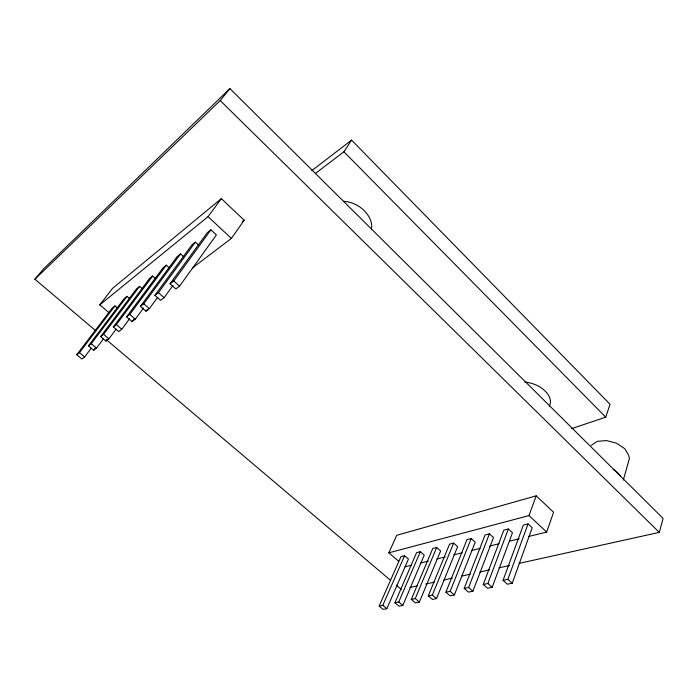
<?xml version="1.0" encoding="UTF-8"?>
<svg xmlns="http://www.w3.org/2000/svg" width="698" height="698" viewBox="0 0 698 698"><rect width="100%" height="100%" fill="white"/><g stroke="black" fill="none" stroke-linecap="round" stroke-linejoin="round"><path stroke-width="1.05" d="M519.155 563.365L659.287 532.382L663.1 518.422L229.904 88.585L43.677 268.791L34.9 279.217L95.556 330.564M623.314 480.058L629.448 458.377L628.706 455.401L624.797 448.709L616.639 443.256L606.501 440.569L597.2 441.363L591.25 445.376M571.618 428.642L605.724 417.151L610.043 404.282L351.583 140.124L311.832 170.609M528.709 536.465L546.665 532.059L553.584 512.245L536.195 495.833L396.734 535.314L388.856 552.825L398.619 561.209M512.219 583.24L532.208 527.758L528.046 523.901L523.326 525.114L503.057 580.343L507.402 584.217L512.219 583.24L507.856 579.349L503.057 580.343M507.856 579.349L528.046 523.901M388.856 552.825L528.979 515.586L536.195 495.833M492.16 587.306L512.48 532.749L508.362 528.979L503.825 530.148L483.243 584.462L487.544 588.248L492.16 587.306L487.85 583.502L483.243 584.462M487.85 583.502L508.362 528.979M472.895 591.215L493.503 537.556L489.429 533.857L485.058 534.982L464.196 588.414L468.454 592.113L472.895 591.215L468.628 587.489L464.196 588.414M468.628 587.489L489.429 533.857M454.363 594.975L475.233 542.18L471.194 538.559L466.988 539.641L445.882 592.209L450.088 595.839L454.363 594.975L450.149 591.328L445.882 592.209M450.149 591.328L471.194 538.559M436.529 598.587L457.618 546.63L453.63 543.088L449.573 544.135L428.258 595.874L432.42 599.425L436.529 598.587L432.359 595.019L428.258 595.874M432.359 595.019L453.63 543.088M419.358 602.077L440.639 550.931L436.695 547.459L432.777 548.462L411.288 599.399L415.397 602.88L419.358 602.077L415.24 598.579L411.288 599.399M415.24 598.579L436.695 547.459M402.816 605.428L424.262 555.076L420.353 551.673L416.575 552.642L394.928 602.793L398.994 606.204L402.816 605.428L398.733 601.999L394.928 602.793M398.733 601.999L420.353 551.673M386.858 608.665L408.443 559.081L404.578 555.739L400.931 556.681L379.145 606.073L383.167 609.415L386.858 608.665L382.827 605.306L379.145 606.073M382.827 605.306L404.578 555.739M315.313 173.523L343.931 151.771L351.583 140.124M192.395 267.98L231.396 238.402L244.195 220.219L221.336 198.633L112.509 288.414L99.823 304.843L108.905 312.634M179.543 286.189L216.389 234.938L210.909 229.851L207.175 232.809L170.05 283.798L175.835 288.955L179.543 286.189L173.732 280.997L170.05 283.798M198.468 244.981L195.388 242.154L191.819 244.981L154.886 295.324L160.575 300.332L164.117 297.688L172.964 285.482M173.732 280.997L210.909 229.851M183.565 256.681L180.529 253.932L177.118 256.637L140.403 306.335L145.995 311.203L149.381 308.682L157.696 297.296M154.886 295.324L158.411 292.654L195.388 242.154M145.995 311.203L147.278 309.458M169.3 267.884L166.307 265.205L163.035 267.796L126.556 316.866L132.053 321.604L133.999 318.969M132.053 321.604L135.299 319.187L143.561 307.949M140.403 306.335L143.771 303.778L180.529 253.932M99.823 304.843L208.048 216.65L221.336 198.633M155.619 278.624L152.679 276.015L149.538 278.502L113.303 326.934L118.712 331.559L121.81 329.247L129.531 318.812M126.556 316.866L129.776 314.414L166.307 265.205M142.497 288.928L139.6 286.381L136.581 288.771L100.608 336.593L105.93 341.095L107.23 339.35M105.93 341.095L108.897 338.879L116.051 329.264M129.182 298.203L127.036 296.336L124.148 298.631L88.428 345.842L93.672 350.239L96.516 348.11L103.618 338.626M113.303 326.934L116.383 324.596L152.679 276.015M100.608 336.593L103.557 334.351L139.6 286.381M93.672 350.239L95.6 347.656M117.43 308.027L114.969 305.907L112.186 308.115L76.745 354.732L81.902 359.016L84.641 356.975L91.168 348.302M88.428 345.842L91.264 343.695L127.036 296.336M76.745 354.732L79.467 352.665L114.969 305.907M34.9 279.217L220.219 100.582L229.904 88.585M242.468 221.545L244.195 220.219M405.128 566.793L411.462 565.232M420.973 562.902L428.363 561.087M436.808 559.011L445.263 556.943M453.709 554.866L462.163 552.799M471.665 550.46L480.119 548.384M489.621 546.054L499.131 543.725M509.688 541.133L519.199 538.795M409.813 587.542L417.238 585.901M425.736 584.025L434.226 582.149M443.78 580.038L452.278 578.153M461.832 576.042L470.321 574.166M479.875 572.055L489.429 569.943M498.983 567.832L509.601 565.485M79.467 352.665L84.641 356.975M91.264 343.695L96.516 348.11M103.557 334.351L108.897 338.879M106.358 339.708L390.514 580.282M396.333 585.203L401.315 589.426M116.383 324.596L121.81 329.247M129.776 314.414L135.299 319.187M143.771 303.778L149.381 308.682M158.411 292.654L164.117 297.688M208.048 216.65L231.396 238.402M528.979 515.586L546.665 532.059M220.219 100.582L659.287 532.382M343.931 151.771L605.724 417.151M613.237 469.492A22.057 12.739 17.7 0 1 620.496 476.027M524.817 382.12A22.083 13.873 20.5 0 1 545.199 391.116A22.083 13.873 20.5 0 1 549.195 406.306M343.468 201.356A23.636 16.49 32.8 0 1 371.432 228.927"/></g></svg>
